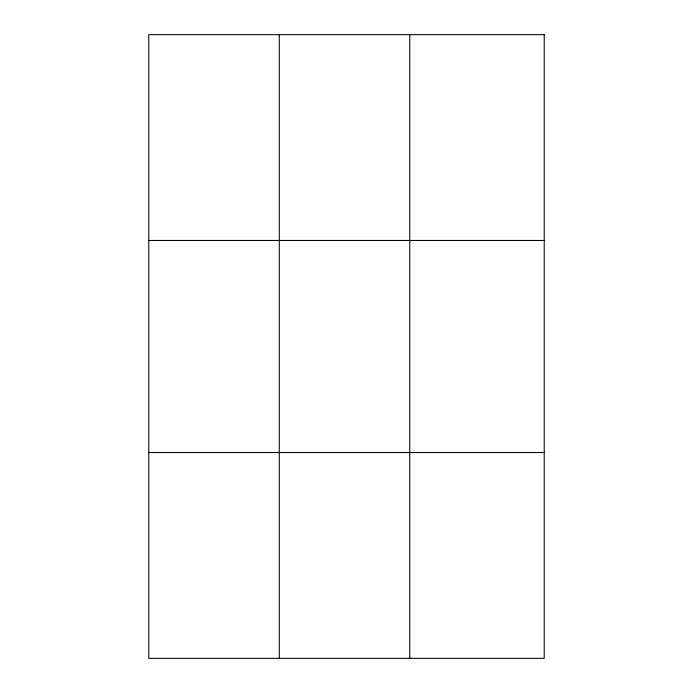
<?xml version="1.0" encoding="UTF-8"?>
<svg xmlns="http://www.w3.org/2000/svg" width="693" height="693" viewBox="0 0 693 693"><rect width="100%" height="100%" fill="white"/><g stroke="black" fill="none" stroke-linecap="round" stroke-linejoin="round"><path stroke-width="1.04" d="M279.27 34.65L279.27 658.35M409.771 34.65L409.771 658.35M148.778 240.471L544.222 240.471M148.778 452.529L544.222 452.529M544.222 34.65L544.222 658.35L148.778 658.35L148.778 34.65L544.222 34.65"/></g></svg>
